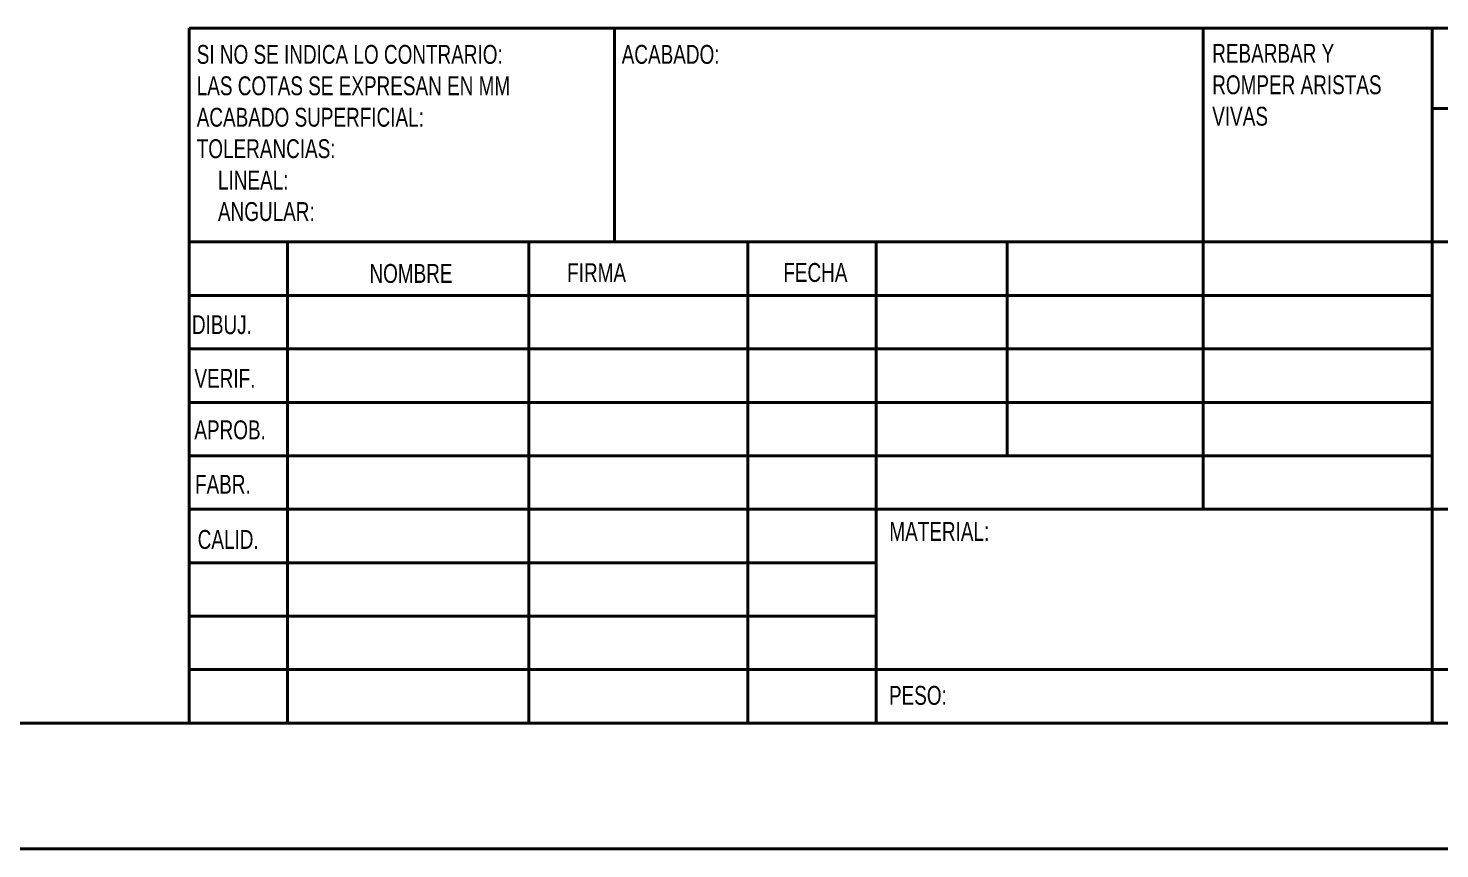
# Model space of a CAD drawing. Header units: inches. Extents: x 0 to 16.5, y 0 to 11.7.
# Drawn here: x 8.271 to 12.688, y 0.008 to 2.577 of the extents above; entities that cross this region are included whole.
import ezdxf

# ---------------------------------------------------------------- set-up
doc = ezdxf.new("R2010")
doc.units = ezdxf.units.IN
doc.header["$MEASUREMENT"] = 0
doc.styles.add('SLDTEXTSTYLE1', font='TXT', dxfattribs={"width": 0.75})

# ---------------------------------------------------------------- blocks, each defined once
blk = doc.blocks.new('SW_NOTE_0')
at = {"color": 0, "linetype": 'Continuous', "lineweight": 0, "attachment_point": 1, "style": 'SLDTEXTSTYLE1'}
for s, insert, char_height in [('REBARBAR Y', (0, 0.0761), 0.05906), ('ROMPER ARISTAS', (0, -0.0223), 0.059055), ('VIVAS', (0, -0.1207), 0.05906)]:
    blk.add_mtext(s, dxfattribs=dict(at, insert=insert, char_height=char_height))
blk = doc.blocks.new('SW_NOTE_1')
at = {"color": 0, "linetype": 'Continuous', "lineweight": 0, "attachment_point": 1, "style": 'SLDTEXTSTYLE1'}
for s, insert, char_height in [('SI NO SE INDICA LO CONTRARIO:', (0, 0.0761), 0.059055), ('LAS COTAS SE EXPRESAN EN MM', (0, -0.0223), 0.059055), ('ACABADO SUPERFICIAL:', (0, -0.1207), 0.059055), ('TOLERANCIAS:', (0, -0.2191), 0.059055), ('LINEAL:', (0.0664, -0.3176), 0.05906), ('ANGULAR:', (0.0664, -0.416), 0.05906)]:
    blk.add_mtext(s, dxfattribs=dict(at, insert=insert, char_height=char_height))

msp = doc.modelspace()

# ---------------------------------------------------------------- linework, layer by layer
at = {"color": 7, "linetype": 'Continuous', "lineweight": 40}
for p, q in [((8.7748, 2.5774), (16.1448, 2.5774)), ((8.7748, 2.5774), (8.7748, 0.4022)), ((10.1055, 1.9081), (10.1055, 2.5774)), ((11.948, 2.5774), (11.948, 1.0714)), ((12.6645, 2.5774), (12.6645, 0.4022)), ((16.1448, 2.3264), (12.6645, 2.3264)), ((16.1448, 1.9081), (8.7748, 1.9081)), ((9.0818, 1.9081), (9.0818, 0.4022)), ((9.8374, 1.9081), (9.8374, 0.4022)), ((10.5227, 1.9081), (10.5227, 0.4022)), ((10.9244, 0.4022), (10.9244, 1.9081)), ((11.3338, 1.2388), (11.3338, 1.9081)), ((12.6645, 1.7407), (8.7748, 1.7407)), ((12.6645, 1.5734), (8.7748, 1.5734)), ((12.6645, 1.4061), (8.7748, 1.4061)), ((12.6645, 1.2388), (8.7748, 1.2388)), ((10.9244, 1.0714), (8.7748, 1.0714)), ((10.9244, 1.0714), (16.1448, 1.0714)), ((10.9244, 0.9041), (8.7748, 0.9041)), ((10.9244, 0.7368), (8.7748, 0.7368)), ((8.7748, 0.5695), (16.1448, 0.5695)), ((0.9874, 0.4022), (16.1448, 0.4022)), ((0.0031, 0.0085), (16.5385, 0.0085))]:
    msp.add_line(p, q, dxfattribs=at)

# ---------------------------------------------------------------- block references
at = {"color": 7, "linetype": 'Continuous', "lineweight": 0}
for name, p in [('SW_NOTE_1', (8.7981, 2.4489)), ('SW_NOTE_0', (11.9759, 2.4521))]:
    msp.add_blockref(name, p, dxfattribs=at)

# ---------------------------------------------------------------- texts
at = {"color": 7, "linetype": 'Continuous', "lineweight": 0, "attachment_point": 1, "style": 'SLDTEXTSTYLE1'}
for s, insert, char_height in [('ACABADO:', (10.128, 2.525), 0.05906), ('NOMBRE', (9.3386, 1.8392), 0.05906), ('FIRMA', (9.9572, 1.8416), 0.05906), ('FECHA', (10.6336, 1.8422), 0.05906), ('DIBUJ.', (8.7831, 1.6789), 0.05906), ('VERIF.', (8.7909, 1.5106), 0.05906), ('APROB.', (8.7906, 1.3496), 0.05906), ('FABR.', (8.7927, 1.1791), 0.05906), ('MATERIAL:', (10.9655, 1.0315), 0.05906), ('CALID.', (8.8011, 1.0065), 0.05906), ('PESO:', (10.9644, 0.5183), 0.059)]:
    msp.add_mtext(s, dxfattribs=dict(at, insert=insert, char_height=char_height))

doc.saveas('drawing.dxf')
